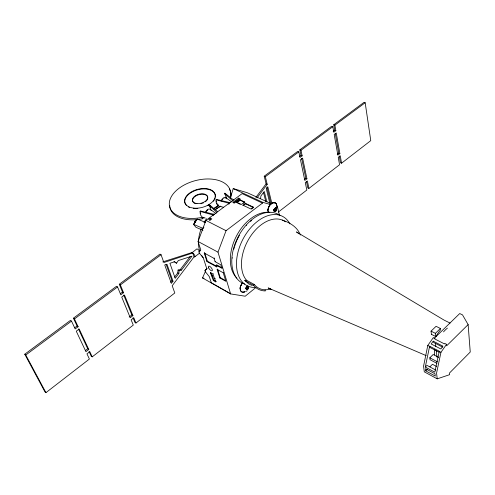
<?xml version="1.0" encoding="UTF-8"?>
<svg xmlns="http://www.w3.org/2000/svg" width="495" height="495" viewBox="0 0 495 495"><rect width="100%" height="100%" fill="white"/><g stroke="black" fill="none" stroke-linecap="round" stroke-linejoin="round"><path stroke-width="0.74" d="M226.017 198.551L225.968 197.165A8.972 6.206 -64.6 0 0 225.274 194.702L224.458 193.526L224.916 193.192L233.826 200.215M226.444 198.495L226.45 197.734M275.746 209.076A1.145 0.736 -65.3 0 0 275.313 209.41L274.478 208.704L274.935 208.878L274.768 208.42L275.01 208.822L274.867 208.339L275.084 208.766L274.972 208.271L275.158 208.723L275.078 208.209L275.808 209.051L275.183 208.166L275.87 209.038L275.294 208.123L275.938 209.026L275.393 208.098L276 209.02L275.498 208.079L276.117 209.032L275.536 208.605L275.703 208.079L276.173 209.051L275.795 208.092L276.278 209.1L275.975 208.16L276.556 209.688L276.154 210.814A1.145 0.736 -65.3 0 1 275.721 211.142C272.844 212.002 275.028 206.83 276.439 209.28A1.145 0.736 -65.3 0 1 276.519 209.465L276.538 209.54M240.7 286.023L242.494 282.775L240.749 285.522L240.106 288.325L240.366 289.847L240.112 288.214L240.706 285.64M276.031 203.575C276.006 203.061 277.658 206.564 276.928 208.147M268.568 207.343C268.086 209.237 267.968 209.292 268.568 207.343C269.478 206.137 269.973 204.435 271.371 203.563C272.343 201.521 278.314 203.934 274.348 202.721C269.806 201.818 265.165 212.417 269.905 212.442L269.416 212.491M247.457 289.235L247.123 289.037A1.126 0.718 -60.9 0 1 247.011 288.727L247.389 287.57A1.126 0.718 -60.9 0 1 247.828 287.218L248.54 287.341A1.126 0.718 -60.9 0 1 248.669 287.793L248.273 288.808A1.126 0.718 -60.9 0 1 247.84 289.154C245.019 290.089 247.104 285.046 248.502 287.298L248.249 286.314L248.509 288.437L248.1 288.381M236.845 278.085A37.54 24.193 -63 0 1 235.484 238.002A37.54 24.193 -63 0 1 267.968 212.25C268.531 212.281 267.356 209.818 268.179 209.131M275.022 210.944L274.131 211.365L274.502 210.988L275.096 211.043L274.366 211.538L275.288 211.173L275.022 210.944A1.145 0.736 -65.3 0 1 274.911 210.455L275.251 209.478L274.304 208.927L275.065 209.781L274.026 209.447L274.997 209.948L273.976 209.583L275.028 209.861L274.088 209.311L275.109 209.701L274.391 208.81L275.307 209.41M277.051 206.353L276.996 207.69M232.316 258.136L232.334 257.747M194.306 223.684L194.411 222.67L195.296 222.447M194.566 223.554L194.195 223.363C194.597 223.808 195.005 222.608 194.411 222.67L194.95 222.688L194.578 222.496M217.194 212.423L214.106 214.366L200.568 211.006L200.091 211.353L200.159 212.961A9.851 6.874 -63.8 0 0 200.995 215.653L202.603 217.472L205.264 218.072M200.543 211.371L200.568 211.006M240.873 285.578L241.962 283.412M268.736 207.275L269.837 205.085M232.978 200.735L229.958 202.628L216.426 199.405L215.956 200.599A9.671 6.67 -64.9 0 0 217.126 204.59L218.827 206.149L223.629 207.281M216.395 199.77L216.426 199.405M276.358 210.115L275.468 211.353L275.424 211.012M247.717 289.099L247.141 289.86M276.996 206.186L276.185 203.754M174.599 277.07L177.773 272.881L178.064 270.035L180.335 269.503L190.006 256.738M179.141 270.654L181.411 270.122L192.017 256.125L178.293 260.568L176.523 263.222L174.605 261.762L169.909 263.284L175.218 278.301L178.85 273.506L179.141 270.654L178.064 270.035M240.273 289.922L241.022 291.357C241.882 293.114 245.625 291.53 245.217 291.53C243.59 292.941 240.415 292.019 240.366 289.847M247.209 289.878L247.859 288.715M260.543 198.73L260.921 195.933L264.268 191.478L266.873 201.979M195.791 220.758L194.956 221.389L195.253 222.261M195.779 221.018L195.339 220.869L195.779 221.018L194.956 221.389L195.327 221.581L194.931 221.469L195.203 222.546L194.77 222.379L195.315 222.181L194.919 221.927M275.319 211.074L275.257 211.483L275.245 211.111L275.721 211.148M228.869 204.311L229.08 203.278L215.962 199.745M275.344 211.192L274.737 211.625L274.942 211.173L275.529 211.198L275.016 211.167L274.942 211.6L275.653 211.167L274.669 211.111L274.453 211.575L275.239 211.148L274.539 211.6C275.455 210.963 275.393 210.876 274.638 211.619L274.799 211.161M468.128 324.602L446.688 345.77L446.546 344.316L444.764 343.406L444.442 343.895L434.765 338.951L435.08 338.462L433.335 337.571L427.779 345.473L423.571 366.121L424.302 371.844L437.227 378.848L449.608 374.684L449.448 373.069L470.25 352.025L468.128 324.602L462.516 314.888L459.725 313.545L434.047 338.493M425.292 367.043L429.635 346.209L439.3 351.227L434.82 372.166L425.292 367.043L426.975 365.378L435.823 370.118M446.546 344.316L440.952 352.31L436.571 373.106L437.227 378.848M275.245 211.111L275.152 211.532L275.164 211.136L274.614 211.08L274.279 211.495L275.096 211.043L274.205 211.433L275.053 211L274.069 211.291L274.304 210.567L273.853 210.783L274.286 210.48L273.834 210.666L274.279 210.394L273.822 210.536L274.279 210.295L273.822 210.406L274.904 210.375L273.84 210.14L274.929 210.202L273.89 209.861L274.972 210.035L273.927 209.719L274.948 210.115L273.828 210.276L274.904 210.455M213.073 215.591L213.209 215.028L200.091 211.353M274.942 211.173L274.836 211.619L275.016 211.167M233.795 249.152L234.339 247.283M246.993 288.585L245.928 288.412L247.036 288.269L246.027 287.88L247.085 288.102L246.12 287.614L247.154 287.942L246.25 287.354L247.234 287.781L246.399 287.106L247.283 287.706L246.318 287.23L247.191 287.861L246.182 287.484L247.116 288.022L246.071 287.75L247.054 288.183L245.99 288.016L247.017 288.35L245.941 288.282L246.999 288.511L245.928 288.536L246.386 288.443L246.04 289.092L247.16 289.08L246.498 289.55L247.345 289.21L246.683 289.594L247.642 289.228L246.986 289.581L247.717 288.851L247.512 289.383M276.959 207.523L276.996 207.182M195.073 222.602L195.265 221.97L194.906 221.853M230.361 197.889L233.219 188.595L247.222 192.704L271.786 203.934M205.574 271.099L202.517 277.949L230.633 293.919L217.986 252.147L226.067 230.689L262.461 203.105L262.709 202.319L233.219 188.595M234.636 246.25L235.286 244.394M230.695 293.783L211.291 282.763L209.342 276.686L205.338 271.706L204.949 270.511L206.811 268.797L203.377 258.087L199.299 253.013L198.897 251.776L200.76 249.913L198.062 241.504L205.92 220.424L213.209 215.028M235.645 243.367L236.393 241.523M236.647 240.91L236.808 240.508M194.133 223.666L195.686 220.151L196.707 220.529M206.186 269.726L206.799 268.358M192.895 253.131A2.555 1.002 52.4 0 1 194.807 255.711A2.555 1.002 52.4 0 1 194.127 256.874L192.716 253.007A2.555 1.002 52.4 0 0 192.066 252.716L196.793 248.948A2.549 1.015 52.4 0 1 199.714 251.732M276.117 208.952L276.266 208.407L276.031 208.822L276.439 209.28M237.093 239.908L237.947 238.101M213.116 214.18L214.106 214.366M228.968 202.455L229.958 202.628M247.11 289.167L246.881 289.594L247.519 289.241L246.263 289.408L247.123 289.037M431.467 334.657L431.058 331.143L436.076 326.316L440.401 328.482L440.272 330.264A20.023 9.318 -62.9 0 0 435.903 336.619L431.591 334.428M238.132 237.705L239.394 235.36M268.568 212.343L267.968 212.25M276.556 209.769L276.451 208.797L276.222 209.639M202.931 230.28L195.946 227.304L193.514 224.328L197.196 218.957L205.666 222.509M433.199 341.166L431.201 343.988L440.872 348.981L442.877 346.135L433.199 341.166L433.694 342.515L442.716 347.15M257.016 197.895L267.207 184.338L265.345 176.678L264.219 176.183L297.687 151.427L298.813 151.885L299.982 157.447L302.148 155.832L300.991 150.276L299.859 149.818L331.675 126.287L332.813 126.708L333.797 132.245L335.851 130.711L334.88 125.173L333.748 124.752L334.725 130.29L335.851 130.711M255.903 197.387L266.093 183.837L264.219 176.183M194.065 256.843L172.198 285.739L174.797 292.978L135.946 323.031L134.894 322.344L133.019 317.771M170.701 282.218L171.938 280.578L166.128 264.336M173.015 281.21L171.357 283.394L164.736 264.961L166.963 264.256L173.015 281.21L171.938 280.578M202.993 228.275L203.903 227.125M246.43 225.454L246.702 225.132M276.229 209.447L276.482 208.915L276.198 209.181M425.774 370.91L425.496 368.682L435.012 373.812L435.272 376.039L425.774 370.91L427.315 369.381M429.889 366.832L432.457 364.283L436.528 366.449M436.868 363.318L430.05 359.704L429.821 357.805L433.175 354.507L438.644 357.371M435.779 336.854L435.39 333.333L440.401 328.482M250.519 221.358L251.738 220.331M207.12 268.698L204.949 270.511M255.927 287.484L245.198 296.22L230.633 293.919M254.319 284.495L246.442 280.195L244.79 280.467L253.446 285.207L254.319 284.495L255.327 285.627A35.832 22.485 -63 0 0 264.943 289.847L271.637 289.328M217.565 269.082L217.144 269.404L219.792 277.918L220.207 277.59L225.683 280.646M215.801 281.884L216.21 281.562L213.828 280.213L212.343 275.554L211.674 275.177L210.771 272.33L210.356 272.652L213.413 280.535L215.801 281.884L212.887 274.063L210.356 272.652M214.372 278.753L214.781 278.431L215.319 278.735M213.413 280.535L213.828 280.213M217.144 269.404L223.257 272.782L223.678 272.448M212.887 274.063L213.302 273.741M211.266 275.498L211.674 275.177M211.934 275.876L212.343 275.554M204.658 252.71L204.237 253.032L206.935 261.515L216.742 266.904L217.163 266.576L207.356 261.193L204.881 253.415M216.742 266.904L216.21 265.178L216.631 264.85L222.304 267.956M278.308 212.083L306.838 190.037L305.279 182.606L307.383 180.991L308.93 188.416L339.564 164.742L338.252 157.33L340.257 155.789L341.556 163.202L370.767 140.63L365.174 102.737L364.035 102.347L333.748 124.752M204.237 253.032L214.094 258.384L215.127 261.7L215.554 261.372M192.716 253.007L163.864 262.523L161.061 254.727L159.972 254.108L119.283 284.229L120.359 284.897L123.571 292.755L120.805 294.822L117.569 286.97L116.492 286.296L73.409 318.186L74.46 318.916L78.123 326.743L75.191 328.934L71.503 321.113L70.451 320.376L24.75 354.21L44.934 391.842L45.936 392.653L89.403 359.03L86.947 353.832L89.787 351.654L92.218 356.852L133.285 325.091L131.125 319.863L133.805 317.802L135.946 323.031M214.094 258.384L214.521 258.056M206.935 261.515L207.356 261.193M306.931 178.8L304.815 180.421L300.465 159.718L302.618 158.109L306.931 178.8L305.823 178.33L301.653 158.388M339.873 153.611L337.862 155.145L334.199 134.51L336.254 132.976L339.873 153.611L338.759 153.172L335.251 133.291M85.468 350.497L87.739 348.752L88.772 349.495L85.932 351.679L76.261 331.192L79.181 329.002L88.772 349.495M129.176 317.004L131.862 314.944L132.92 315.631L130.234 317.691L121.739 297.093L124.499 295.026L132.92 315.631M304.233 179.543L305.823 178.33M337.25 154.322L338.759 153.172M194.733 256.837L199.702 253.069M198.897 251.776L200.159 250.817M253.316 207.102L250.841 208.97L242.977 205.221L245.446 203.371L253.316 207.102L253.434 207.56L245.57 203.822L245.446 203.371M251.46 209.051L252.939 207.931M272.887 202.777L274.663 202.777M247.067 290.769L246.312 291.289M245.57 203.822L243.101 205.672L242.977 205.221M74.733 327.758L77.078 326.007L78.123 326.743M120.291 293.733L122.5 292.081L123.571 292.755M244.709 202.016L241.418 204.472L236.771 202.257L240.056 199.813L244.709 202.016L244.827 202.474L243.732 203.29M244.827 202.474L240.18 200.271L236.895 202.715L236.771 202.257M299.401 156.581L301.022 155.374L302.148 155.832M333.178 131.435L334.725 130.29M24.75 354.21L25.771 355.008L71.503 321.113M74.46 318.916L117.569 286.97M120.359 284.897L161.061 254.727M210.307 218.128L208.605 219.384L210.134 220.157L211.829 218.895L210.307 218.128L210.715 219.483L209.589 220.325M238.559 198.118L232.817 202.381L234.352 203.111L240.1 198.842L238.559 198.118L238.807 199.021L239.834 199.51M233.64 202.857L238.807 199.021M210.418 209.323L210.363 208.636A9.065 6.342 -63.5 0 0 209.62 206.167L208.772 205.004L209.243 204.658L217.707 211.693L229.08 203.278M265.345 176.678L298.813 151.885M300.991 150.276L332.813 126.708M334.88 125.173L365.174 102.737M213.642 208.76L218.567 205.134M213.741 208.816L218.666 205.196M214.007 208.853L218.32 205.679M197.585 219.563A31.327 18.668 -14.9 0 0 200.215 219.198L202.337 218.784L203.983 217.571M215.35 209.707L220.263 206.075M268.036 209.218L267.937 210.022M248.608 288.195L248.62 287.632L248.645 288.028L248.298 287.904L248.608 288.195L248.298 287.904M240.285 287.001L240.112 288.214M240.539 286.091L240.434 286.927M247.772 289.191L247.197 289.519L247.717 288.851M244.14 292.025L243.689 292.143M162.775 261.898L192.085 252.5M248.509 288.437L248.267 288.003L248.546 288.356M220.931 206.502L219.854 206.483M275.956 210.431L276.396 210.443L275.845 210.604M202.517 277.949L204.008 278.209M275.121 202.87L275.474 203.068M270.623 288.74L268.179 287.972L426.158 355.614M194.696 223.004L194.226 223.047L194.566 223.48M194.912 221.55L195.302 221.661M262.709 202.319L270.771 204.627M195.284 221.741L194.9 221.63L195.278 222.045M194.783 222.861L194.362 222.744L194.659 223.084M195.537 221.222L194.987 221.308M194.195 223.288L194.572 223.4M195.222 220.968L195.711 221.061M276.154 210.814L275.777 210.684L275.567 211.278L275.498 210.957M195.407 220.826L195.971 220.943M194.702 222.41L195.141 222.571M252.308 285.565L248.954 284.099L244.79 280.467M341.556 163.202L340.455 162.756L339.279 156.092M217.707 211.693L217.454 211.464M194.9 222.335L195.457 222.527L195.03 222.329M193.514 224.328L202.962 228.356M308.93 188.416L307.828 187.939L306.43 181.257M266.093 183.837L267.207 184.338M228.653 203.179L229.055 203.358M262.461 203.105L242.117 193.619L233.479 200.017L233.225 199.788M212.782 214.923L213.184 215.115M282.317 220.077C290.014 222.694 297.439 227.087 300.409 235.069M237.563 203.03L240.217 204.299M450.054 323.056L444.151 320.154L296.468 231.932L298.955 233.745M431.058 331.143L435.39 333.333M205.92 220.424L226.067 230.689M248.193 288.195L248.471 288.517M229.29 202.517L229.866 202.814M195.042 222.15L195.376 222.292M427.779 345.473L429.518 346.376M439.183 351.394L440.952 352.31M439.145 352.23L430.136 347.552L429.635 346.209M213.438 214.248L214.019 214.552M429.821 357.805L437.339 361.777M198.062 241.504L217.986 252.147M276.006 210.338L276.352 210.524M215.127 261.7L220.82 264.8L221.884 268.284L216.21 265.178M191.967 252.704L192.864 253.199M219.792 277.918L225.875 281.315L223.257 272.782M176.523 263.222L173.999 261.509M180.335 269.503L181.411 270.122M177.773 272.881L178.85 273.506M195.005 222.1L195.414 222.342M247.389 287.57L246.479 286.989L247.333 287.638L246.572 286.877L247.03 287.02L246.863 286.586L247.104 286.952L246.962 286.5L247.178 286.896M276.055 210.239L276.396 210.443M194.943 221.989L195.339 222.243M276.433 210.363L276.13 210.041M226.067 197.889L231.672 201.855M92.218 356.852L91.185 356.109L89.057 351.561M210.375 209.428L215.938 213.512M224.458 193.526L232.607 200.667M208.772 205.004L216.816 212.361M247.828 287.218L247.172 286.364L247.29 286.828M209.243 204.658L209.663 205.202A9.801 6.862 -63.5 0 1 210.276 206.372M217.806 204.59L218.184 204.98M248.669 287.793L248.614 286.896L248.329 287.211L247.902 286.184L248.205 287.143L247.704 286.184L248.082 287.143L247.803 286.178L248.261 287.156L247.995 286.203L248.317 287.168L248.583 286.791L248.329 287.211L248.082 286.234L248.416 287.224L248.119 286.834L248.323 286.37L248.311 287.137L248.447 286.512L248.168 286.883L248.323 286.37L248.54 287.341M224.916 193.192L225.324 193.743A9.696 6.707 -64.6 0 1 225.64 194.3M246.442 280.195L246.213 279.935A35.578 22.597 -63 0 1 250.569 236.195A35.578 22.597 -63 0 1 285.411 221.803M253.446 285.207L254.659 286.568A37.001 23.222 -63 0 0 264.596 290.912L265.363 290.912L265.072 289.847M275.969 203.495L276.13 203.686M25.771 355.008L45.936 392.653M73.409 318.186L77.078 326.007M78.457 328.946L87.739 348.752M119.283 284.229L122.5 292.081M123.719 295.057L131.862 314.944M217.781 269.787L220.207 277.59M202.337 218.784L201.941 217.379L199.813 217.8A31.364 18.655 -14.9 0 1 169.296 203.247A31.364 18.655 -14.9 0 1 201.75 179.376A31.364 18.655 -14.9 0 1 230.552 195.185L230.268 196.515L230.627 197.913M240.056 199.813L240.18 200.271M263.526 192.475L265.765 201.471M269.911 203.519L266.291 188.787L267.801 186.77L271.941 203.717M266.867 187.005L271.019 203.946M277.373 206.52L279.52 215.492M299.859 149.818L301.022 155.374M435.464 343.518L435.804 346.543M436.225 350.33L436.992 357.149M229.315 188.991A31.327 18.668 -14.9 0 1 230.905 196.583M196.93 219.631A31.327 18.668 -14.9 0 1 169.717 205.357M186.671 205.666A15.673 9.325 -14.9 0 1 196.923 189.975A15.673 9.325 -14.9 0 1 215.325 197.14M215.09 198.167A15.673 9.325 -14.9 0 1 214.681 199.2M214.118 200.234A15.673 9.325 -14.9 0 1 213.394 201.255M209.113 204.955A15.673 9.325 -14.9 0 1 207.751 205.734M197.833 208.581A15.673 9.325 -14.9 0 1 193.694 208.513M189.659 207.523A15.673 9.325 -14.9 0 1 188.527 206.99M193.502 202.585A7.833 4.665 -14.9 0 1 198.606 194.721A7.833 4.665 -14.9 0 1 207.801 198.334M207.677 198.848A7.833 4.665 -14.9 0 1 205.307 201.805M203.284 202.962A7.833 4.665 -14.9 0 1 202.529 203.266M201.75 203.525A7.833 4.665 -14.9 0 1 200.951 203.736M195.624 203.723A7.833 4.665 -14.9 0 1 195.005 203.507M194.436 203.247A7.833 4.665 -14.9 0 1 193.935 202.938M206.025 212.095A3.446 2.401 -63.6 0 1 206.174 211.767M206.545 211.148A3.446 2.401 -63.6 0 1 206.762 210.864M206.99 210.604A3.446 2.401 -63.6 0 1 207.238 210.369M207.498 210.165A3.446 2.401 -63.6 0 1 207.764 209.985M205.376 212.757A4.022 2.797 -63.6 0 1 207.987 209.335A4.022 2.797 -63.6 0 1 210.975 210.103M211.124 210.394A4.022 2.797 -63.6 0 1 211.235 210.709M221.185 201.143A3.979 2.735 -64.7 0 1 223.907 197.697A3.979 2.735 -64.7 0 1 226.79 198.86M222.137 199.85A3.409 2.345 -64.7 0 1 222.54 199.275M223.796 198.266A3.409 2.345 -64.7 0 1 224.062 198.155M210.505 207.009A9.801 6.862 -63.5 0 1 210.678 207.708M203.185 257.567A31.012 21.007 -62.8 0 1 201.805 255.661M199.72 251.126A31.012 21.007 -62.8 0 1 201.199 228.647M204.014 222.62A31.012 21.007 -62.8 0 1 206.483 218.691M215.232 209.608A31.012 21.007 -62.8 0 1 220.151 206.644M226.394 196.973A9.696 6.707 -64.6 0 1 226.45 197.722M200.722 213.444A9.034 6.305 -63.8 0 1 200.605 212.776M217.169 203.631A8.947 6.169 -64.9 0 1 216.921 203.074M216.556 201.836A8.947 6.169 -64.9 0 1 216.451 201.168M244.592 284.05A38.765 24.892 -63 0 1 238.033 237.068A38.765 24.892 -63 0 1 279.923 215.455M255.816 287.465A38.938 24.824 -63 0 1 243.262 238.609A38.938 24.824 -63 0 1 289.909 223.87M434.431 354.934A20.078 9.281 -62.9 0 1 434.864 349.81M443.539 331.904A20.078 9.281 -62.9 0 1 447.424 328.117M247.599 286.203L248.02 287.149L247.389 286.259L247.89 287.187L247.364 286.791L247.283 286.308L247.958 287.168L247.494 286.228L248.082 287.143L247.599 286.203M275.09 211.155L275.047 211.569L275.591 211.186L275.09 211.155M275.604 208.073L276.055 209.026L275.604 208.073M248.168 286.271L248.416 287.224L248.168 286.271M246.708 289.092L246.417 289.513L247.246 289.16L246.764 289.123M248.651 287.249L248.657 287.948L248.335 287.75L248.651 287.372L248.663 287.867L248.651 287.249M195.593 221.16L195.166 221.03L195.593 221.16M195.271 222.527L194.838 222.354L195.271 222.527M193.823 208.123A15.679 9.325 -14.9 0 0 215.189 194.727A15.679 9.325 -14.9 0 0 190.822 192.227A15.679 9.325 -14.9 0 0 193.823 208.123M196.954 203.569A7.833 4.659 -14.9 0 0 207.677 196.905A7.833 4.659 -14.9 0 0 195.531 195.599A7.833 4.659 -14.9 0 0 196.954 203.569M208.698 267.913A2.865 1.139 51.9 0 0 212.132 270.759A2.865 1.139 51.9 0 0 210.326 266.793A2.865 1.139 51.9 0 0 208.698 267.913"/></g></svg>
